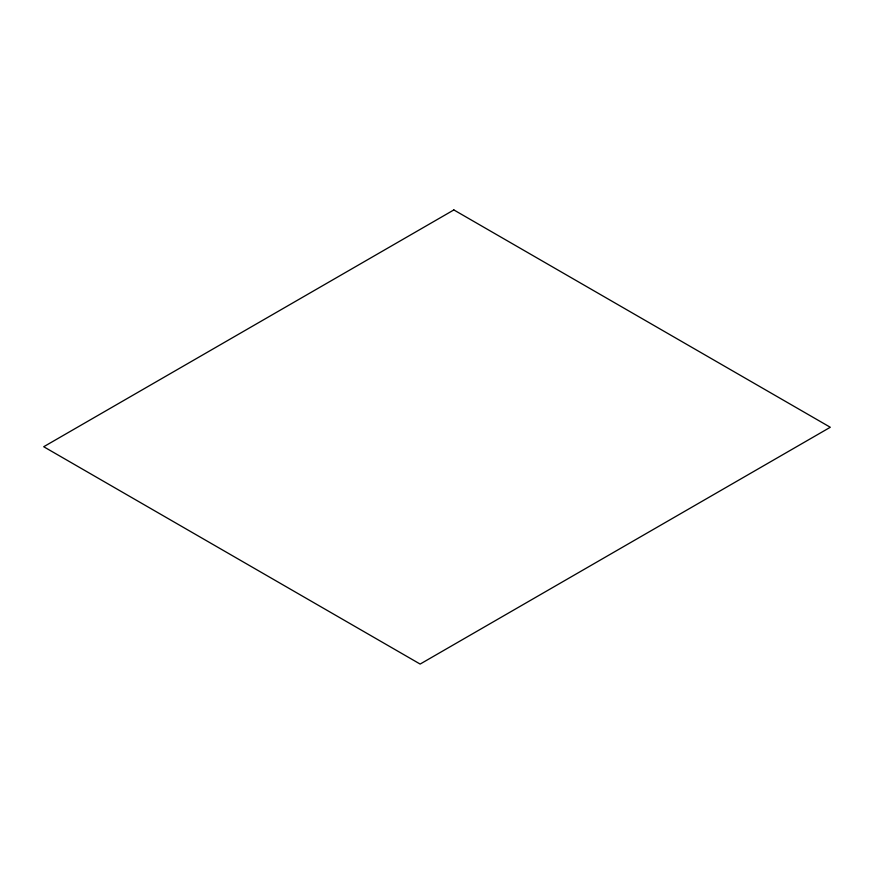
<?xml version="1.0" encoding="UTF-8"?>
<svg xmlns="http://www.w3.org/2000/svg" width="874" height="874" viewBox="0 0 874 874"><rect width="100%" height="100%" fill="white"/><g stroke="black" fill="none" stroke-linecap="round" stroke-linejoin="round"><path stroke-width="1.31" d="M453.857 209.935L43.7 446.734L420.143 664.065L830.3 427.266L453.857 209.935"/></g></svg>
